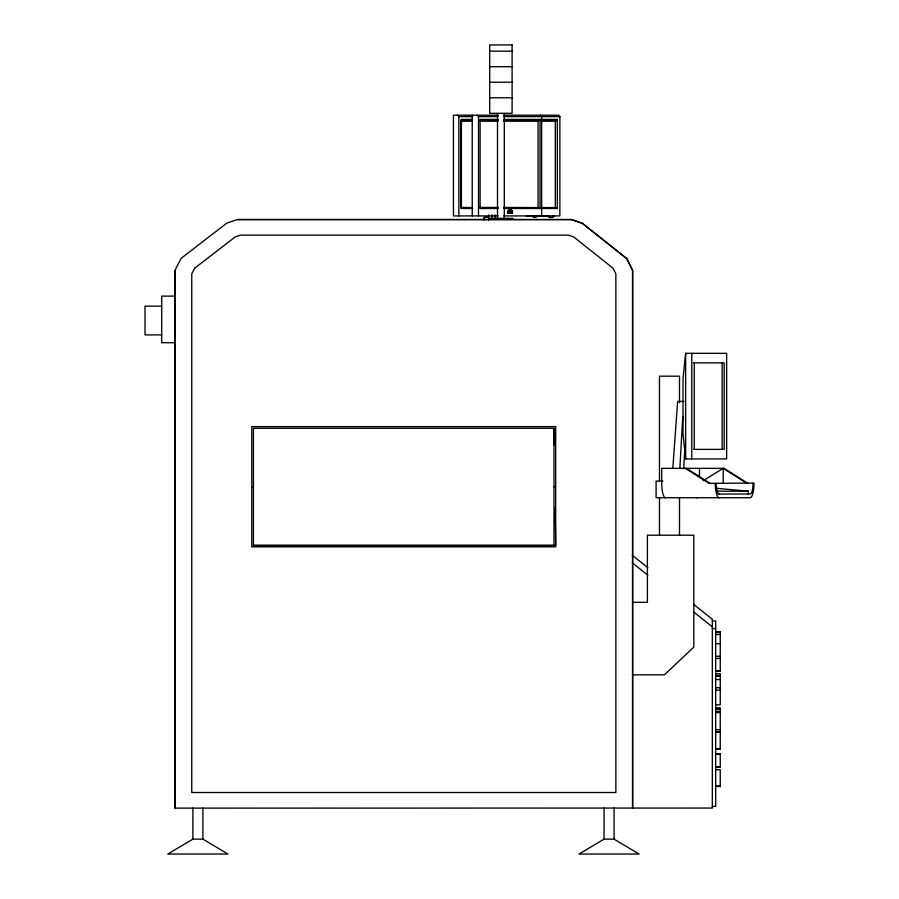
<?xml version="1.0" encoding="UTF-8"?>
<svg xmlns="http://www.w3.org/2000/svg" width="899" height="899" viewBox="0 0 899 899"><rect width="100%" height="100%" fill="white"/><g stroke="black" fill="none" stroke-linecap="round" stroke-linejoin="round"><path stroke-width="1.35" d="M509.531 213.153L510.07 211.096L510.183 212.939L509.239 213.074L509.744 211.096L509.677 213.333L510.205 212.782M511.059 213.052L511.171 211.119L510.239 213.13L511.037 209.838L510.463 213.366L511.441 211.096L511.958 213.333L512.059 211.119L511.385 211.568L511.733 211.108L512.059 212.243L512.565 211.119L512.273 213.13L512.183 211.096L511.733 212.231M511.273 209.849C510.048 216.693 510.857 210.872 512.464 211.748M536.838 216.108C537.299 217.423 532.635 218.221 532.478 216.221M508.519 210.95C510.081 209.636 507.294 209.905 508.115 213.344A1.697 0.641 -89.2 0 1 507.654 213.22C509.643 213.389 508.688 207.59 507.654 213.22M508.845 210.95L508.261 210.849L508.362 213.4A1.697 0.641 -89.2 0 1 507.98 213.232L507.755 212.939M554.02 216.108C554.11 217.715 548.199 218.468 548.019 215.951M511.441 211.613L511.07 212.355L511.711 211.568M679.835 468.671L682.768 416.439M683.723 468.671L684.881 448.062M512.138 211.748L511.789 213.355M512.385 212.737L512.138 213.378L512.475 211.434M509.149 212.726L508.969 213.265L509.373 211.108L508.778 213.366L509.048 211.096M672.812 468.48L677.632 401.448L684.128 401.448M748.204 494.09L748.451 491.214L715.537 488.236M510.947 209.849L510.081 213.074L510.902 213.142M509.373 211.108L509.104 213.366L509.475 212.726M511.464 213.355L511.688 211.759M685.645 353.329L683.015 378.771L683.015 433.475L685.645 458.928L726.639 458.928L726.639 353.329L685.645 353.329L685.645 458.928M535.478 216.232L535.119 216.974M509.16 210.108L508.89 210.748M509.216 210.748L509.486 210.108M552.851 216.232L552.346 216.962M693.691 604.386L712.334 619.299L712.334 808.055L174.979 808.134L174.979 270.419L181.036 258.429L226.818 223.109L237.493 219.513L571.472 219.513L582.338 223.255L626.772 258.575L632.649 270.419L632.649 808.134M472.537 119.432L461.412 119.432L460.704 120.488L471.84 120.488M703.063 480.74L723.212 468.357L746.923 483.359M192.88 839.138L167.832 854.05L227.941 854.05L202.904 839.138L192.88 839.138L192.88 808.055M604.061 839.138L579.012 854.05L639.122 854.05L614.073 839.138L604.061 839.138L604.061 808.055M503.687 120.488L538.063 120.488L540.041 119.432L540.041 208.489L503.8 208.489M541.412 120.488L555.324 120.488L557.313 119.432L557.313 208.489L540.636 208.489M489.697 51.164L512.104 51.164M489.697 66.706L512.104 66.706M489.697 82.236L512.104 82.236M489.697 97.777L512.104 97.777M498.226 115.196L453.444 115.196L453.444 215.917L498.147 215.917M503.845 115.196L558.74 115.196L559.875 116.623L559.875 215.917L503.755 215.917M457.715 115.196L458.85 116.623L472.885 116.623M477.178 115.196L478.504 116.623L498.147 116.623M503.755 116.623L559.875 116.623M498.226 119.432L480.111 119.432L480.111 208.489L498.226 208.489M503.8 119.432L540.041 119.432M540.636 119.432L557.313 119.432M478.931 120.488L498.192 120.488M471.908 121.05L460.782 121.05L460.782 207.568M478.987 121.05L498.226 121.05M503.721 121.05L538.467 121.05M541.423 121.05L555.964 121.05M471.986 207.568L460.704 207.433L461.412 208.489L472.537 208.489M478.987 207.433L498.226 207.433M503.721 207.433L538.467 207.568M540.569 207.568L555.964 207.568M488.685 220.041L488.573 217.322L483.909 217.322L484.022 220.041M488.876 218.356L512.924 218.356M237.516 219.603L571.449 219.603L582.294 223.323L626.704 258.62L632.559 270.442L632.559 808.055M175.069 296.108L161.708 296.108L161.708 342.721L175.069 342.721M161.708 306.154L145.009 306.154L145.009 334.9L161.708 334.9M693.567 362.87L724.167 362.87L724.167 449.388L693.567 449.388M553.998 428.284L253.451 428.284L253.451 545.682L553.998 545.682L553.998 428.284L554.234 444.971M662.799 481.044L656.101 481.044L656.101 497.743L750.193 497.743A14.699 3.798 -90 0 0 753.991 483.044L709.142 483.359L685.431 468.357M251.787 486.719L253.451 486.719M553.998 486.719L555.672 486.719M716.638 491.169L748.451 491.214M718.177 494.09L750.564 493.989A11.035 2.854 -90 0 0 753.025 484.482L753.047 483.359M253.451 545.154L553.998 545.154M632.402 602.33L647.392 602.33L647.392 535.208L693.814 535.208L693.814 647.055L664.462 674.823L632.402 674.823M712.334 620.962L715.671 620.962L715.671 806.392L712.334 806.392M712.334 628.536L715.671 628.536M715.671 631.795L720.245 631.795L720.245 671.351L715.671 671.351M715.671 632.109L720.245 632.109M715.671 632.402L720.245 632.402M715.671 634.48L720.245 634.48M715.671 643.706L720.245 643.706M715.671 656.281L720.245 656.281M715.671 658.439L720.245 658.439M715.671 671.002L720.245 671.002M715.671 673.688L720.245 673.688L720.245 704.782L715.671 704.782M715.671 675.542L720.245 675.542M715.671 676.048L720.245 676.048M715.671 679.554L720.245 679.554M715.671 687.724L720.245 687.724M715.671 690.185L720.245 690.185M715.671 707.962L720.245 707.962L720.245 749.238M715.671 708.502L720.245 708.502M715.671 709.558L720.245 709.558M715.671 711.637L720.245 711.637M715.671 712.053L720.245 712.053M715.671 712.547L720.245 712.547M715.671 729.741L720.245 729.707M715.671 731.73L720.245 731.73M715.671 732.202L720.245 732.202M715.671 748.631L720.245 748.631M715.671 748.923L720.245 748.923M715.671 753.913L720.245 753.913L720.245 767.072L715.671 767.072M715.671 766.914L720.245 766.892M715.671 769.701L720.245 769.701L720.245 786.726M715.671 786.119L720.245 786.119M715.671 786.411L720.245 786.411M508.564 210.445L509.418 210.478M549.795 216.974L549.233 215.951M534.141 216.962L533.804 215.951M719.099 494.09L718.706 493.989A11.035 2.854 90 0 1 716.245 484.482L716.211 483.359M557.313 208.489L555.324 207.433L555.324 120.488M540.041 208.489L538.063 207.433L538.063 120.488M747.867 483.359L724.156 468.357L661.72 468.357L661.72 483.044A14.699 3.798 90 0 0 665.53 497.743M686.375 468.357L710.086 483.359M632.3 555.256L647.853 567.696M632.3 562.83L647.853 575.27M693.691 611.949L712.334 626.861M540.321 115.196L541.636 116.623L541.636 215.917M555.133 507.587L555.672 545.154M723.212 468.357L723.212 483.359M722.122 362.87L722.122 449.388M715.267 483.359L715.301 484.966A14.699 3.798 -90 0 0 719.076 497.743M699.501 468.357L699.501 476.301M694.264 362.87L694.264 449.388M691.792 353.329L691.792 458.928M679.509 402.685L679.509 376.187L659.473 376.187L659.473 480.808M679.509 497.54L679.509 535.208M659.473 497.54L659.473 535.208M614.073 808.055L614.073 839.138M547.873 215.917L537.737 215.917M533.141 215.917L526.342 215.917M504.294 113.319L504.294 218.356M497.507 113.319L497.507 218.356M495.012 214.839L495.012 217.322M491.955 214.839L491.955 217.322M488.573 214.839L488.573 217.322M478.504 116.623L478.504 215.917M472.222 115.196L472.222 215.917M461.412 119.432L461.412 208.489M458.85 116.623L458.85 215.917M202.904 808.055L202.904 839.138M175.069 270.442L175.069 808.055M697.141 497.619A14.699 3.798 -90 0 1 696.646 497.743M509.744 211.602L509.373 212.344L509.711 211.602M511.115 211.602L510.744 212.344L511.115 211.602M194.633 268.228L191.757 273.903L191.757 792.513L615.86 792.513L615.86 273.847L613.073 268.228L573.719 236.943L568.471 235.133L240.438 235.133L235.268 236.875L194.633 268.228M512.104 44.95L489.697 44.95L489.697 113.319L512.104 113.319L512.104 44.95M555.672 426.609L251.787 426.609L251.787 546.828L555.672 546.828L555.672 426.609M720.245 754.261L715.671 754.261L720.245 754.351"/></g></svg>
